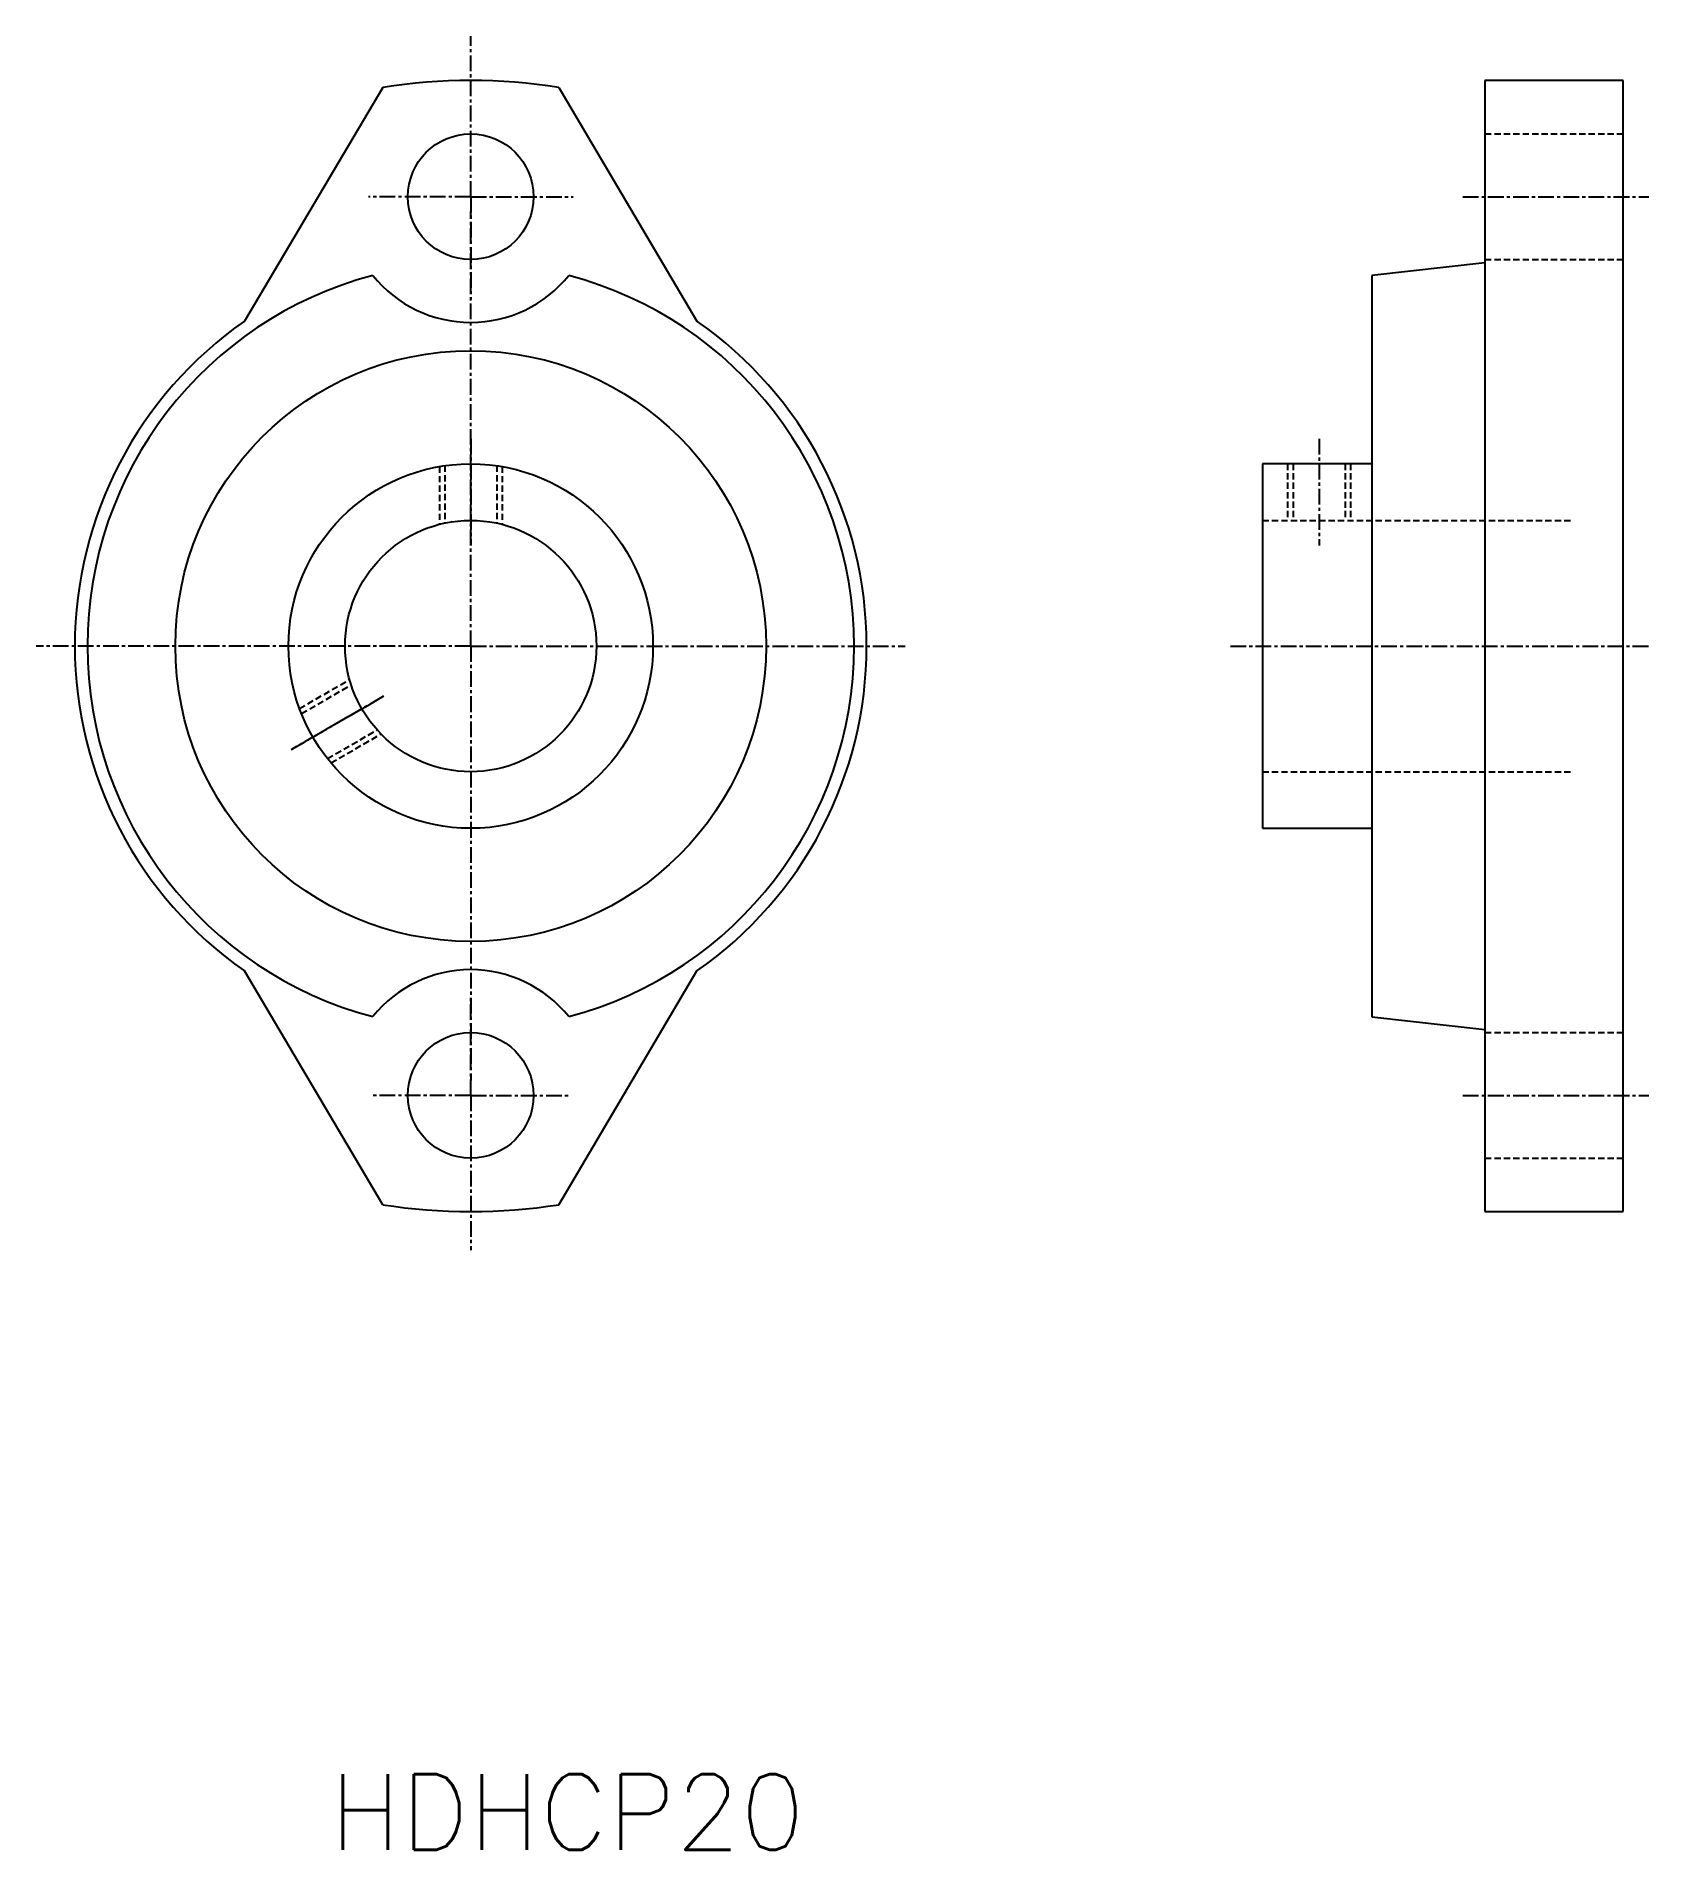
# Model space of a CAD drawing. Extents: x -22844 to -19844, y 30600 to 36890.
# Drawn here: x -22843.9 to -22715.6, y 36745.3 to 36889.6 of the extents above; entities outside this region: 1.
import ezdxf
from ezdxf.enums import TextEntityAlignment as Align

# ---------------------------------------------------------------- set-up
doc = ezdxf.new("R2010")
doc.units = 0
doc.header["$PDMODE"] = 1
doc.linetypes.add('CENTER', pattern=[2, 1.25, -0.25, 0.25, -0.25])
doc.linetypes.add('DASHED', pattern=[0.75, 0.5, -0.25])
doc.layers.get('0').update_dxf_attribs({"linetype": 'CONTINUOUS'})
doc.layers.add('CENTER', color=1, linetype='CENTER')
doc.styles.add('MISUMI', font='txt.shx')

msp = doc.modelspace()

# ---------------------------------------------------------------- linework, layer by layer
at = {"color": 7, "linetype": 'CONTINUOUS'}
for p, q in [((-22717.64, 36886.06), (-22728.64, 36886.06)), ((-22728.64, 36886.06), (-22728.64, 36796.06)), ((-22717.64, 36796.06), (-22717.64, 36886.06)), ((-22816.34, 36885.51), (-22827.34, 36866.91)), ((-22802.34, 36885.51), (-22791.34, 36866.91)), ((-22728.64, 36871.56), (-22737.64, 36870.55)), ((-22737.64, 36870.55), (-22737.64, 36811.57)), ((-22746.34, 36855.56), (-22746.34, 36826.56)), ((-22737.64, 36855.56), (-22746.34, 36855.56)), ((-22746.34, 36826.56), (-22737.64, 36826.56)), ((-22816.34, 36796.61), (-22827.34, 36815.21)), ((-22802.34, 36796.61), (-22791.34, 36815.21)), ((-22737.64, 36811.57), (-22728.64, 36810.56)), ((-22728.64, 36796.06), (-22717.64, 36796.06))]:
    msp.add_line(p, q, dxfattribs=at)
at = {"color": 3, "linetype": 'DASHED'}
for p, q in [((-22728.64, 36881.81), (-22717.64, 36881.81)), ((-22728.64, 36871.81), (-22717.64, 36871.81)), ((-22744.34, 36855.56), (-22744.34, 36851.06)), ((-22743.9, 36855.56), (-22743.9, 36851.06)), ((-22739.77, 36855.56), (-22739.77, 36851.06)), ((-22739.34, 36855.56), (-22739.34, 36851.06)), ((-22811.83, 36855.34), (-22811.83, 36850.74)), ((-22811.39, 36855.41), (-22811.39, 36850.85)), ((-22807.26, 36855.41), (-22807.26, 36850.84)), ((-22806.83, 36855.34), (-22806.83, 36850.74)), ((-22746.34, 36851.06), (-22721.64, 36851.06)), ((-22822.96, 36836.09), (-22818.98, 36838.39)), ((-22822.8, 36835.68), (-22818.85, 36837.97)), ((-22820.74, 36832.1), (-22816.78, 36834.39)), ((-22820.46, 36831.76), (-22816.48, 36834.06)), ((-22746.34, 36831.06), (-22721.64, 36831.06)), ((-22728.64, 36810.31), (-22717.64, 36810.31)), ((-22728.64, 36800.31), (-22717.64, 36800.31))]:
    msp.add_line(p, q, dxfattribs=at)
at = {"color": 7, "linetype": 'CONTINUOUS'}
for centre, radius in [((-22809.34, 36876.81), 5), ((-22809.34, 36841.06), 23.5), ((-22809.34, 36841.06), 14.5), ((-22809.34, 36841.06), 10), ((-22809.34, 36805.31), 5)]:
    msp.add_circle(centre, radius, dxfattribs=at)
for centre, radius, start, end in [((-22809.34, 36841.06), 45, 81.051, 98.949), ((-22809.34, 36841.06), 30.5, 104.809, 255.191), ((-22809.34, 36876.81), 10, 218.7785, 321.2215), ((-22809.34, 36841.06), 30.5, 284.809, 75.191), ((-22809.34, 36841.06), 31.5, 124.8499, 235.1501), ((-22809.34, 36841.06), 31.5, 304.8499, 55.1501), ((-22809.34, 36805.31), 10, 38.7785, 141.2215), ((-22809.34, 36841.06), 45, 261.051, 278.949)]:
    msp.add_arc(centre, radius, start, end, dxfattribs=at)
msp.add_point((-19844.35, 30599.58), dxfattribs=at)
at = {"layer": 'CENTER', "color": 1, "linetype": 'CENTER'}
for p, q in [((-22809.34, 36876.81), (-22809.34, 36889.58)), ((-22809.34, 36876.81), (-22817.48, 36876.81)), ((-22809.34, 36876.81), (-22801.2, 36876.81)), ((-22809.34, 36876.81), (-22809.34, 36868.67)), ((-22730.4, 36876.81), (-22715.61, 36876.81)), ((-22809.34, 36841.06), (-22809.34, 36875.63)), ((-22809.33, 36857.56), (-22809.33, 36849.06)), ((-22741.84, 36857.56), (-22741.84, 36849.06)), ((-22809.34, 36841.06), (-22843.91, 36841.06)), ((-22809.34, 36841.06), (-22774.77, 36841.06)), ((-22809.34, 36841.06), (-22809.34, 36806.49)), ((-22748.89, 36841.06), (-22715.61, 36841.06)), ((-22823.63, 36832.82), (-22816.27, 36837.07)), ((-22816.27, 36837.06), (-22823.63, 36832.81)), ((-22809.34, 36805.31), (-22809.34, 36813.24)), ((-22809.34, 36805.31), (-22817.26, 36805.31)), ((-22809.34, 36805.31), (-22801.41, 36805.31)), ((-22809.34, 36805.31), (-22809.34, 36793)), ((-22730.4, 36805.31), (-22715.61, 36805.31))]:
    msp.add_line(p, q, dxfattribs=at)

# ---------------------------------------------------------------- texts
at = {"color": 7, "linetype": 'CONTINUOUS', "style": 'MISUMI'}
msp.add_text('HDHCP20', height=6, dxfattribs=at).set_placement((-22801.65, 36745.29), align=Align.CENTER)

doc.saveas('drawing.dxf')
